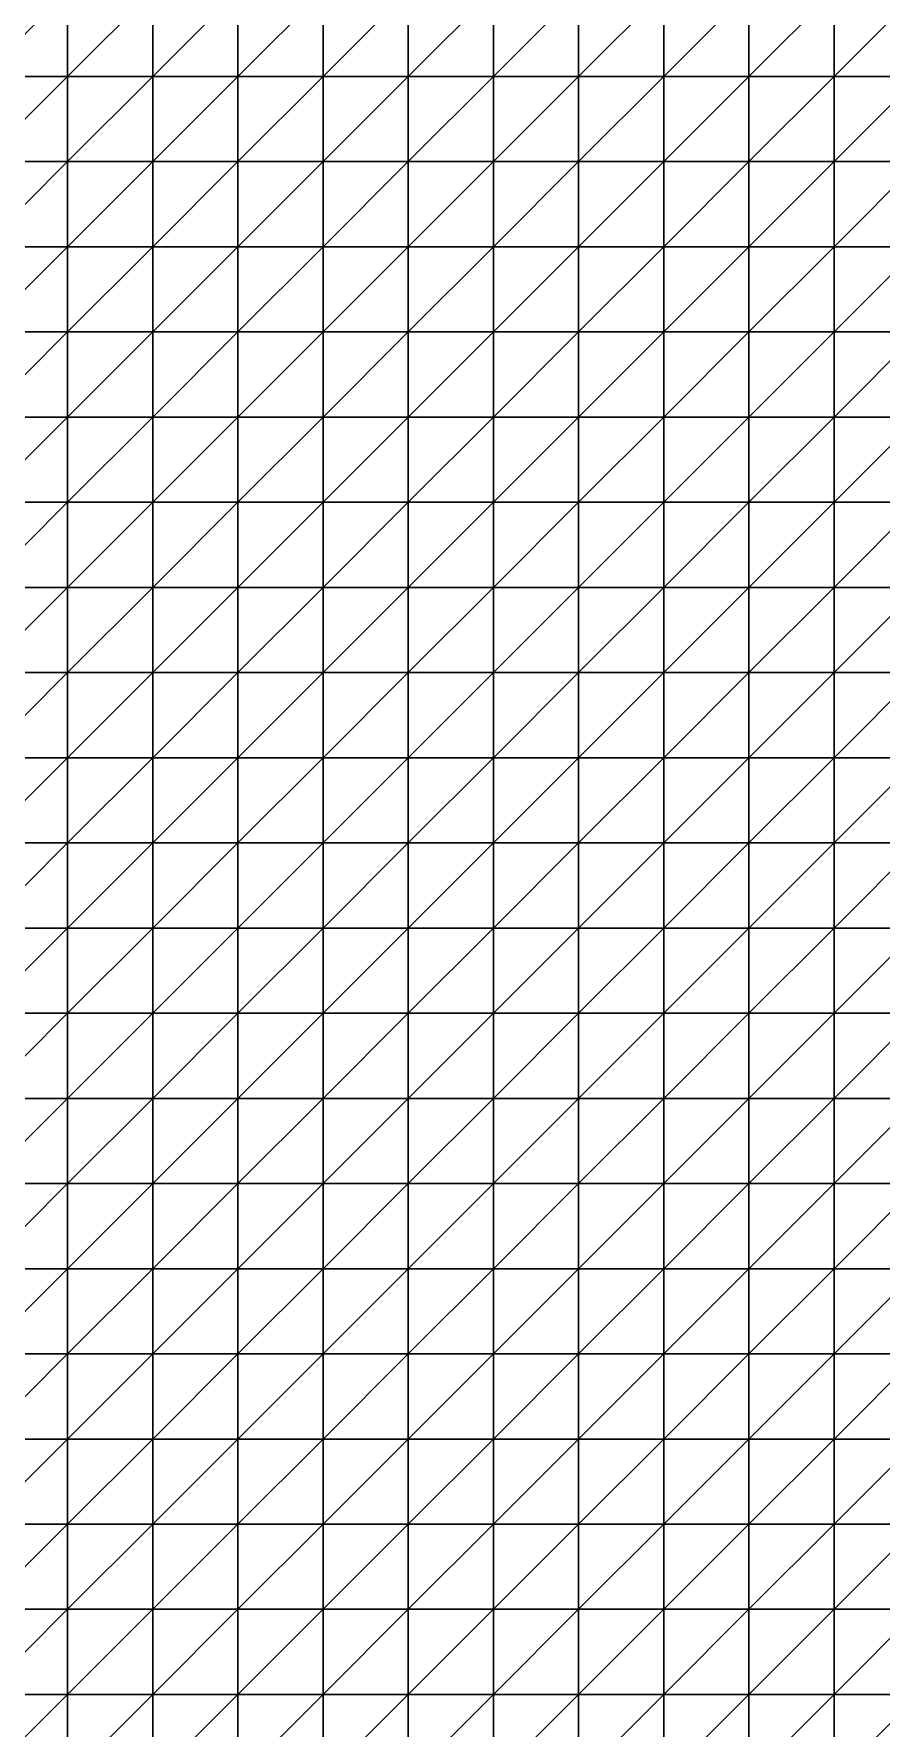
# Model space of a CAD drawing. Header units: metres. Extents: x 351000 to 353000, y 7455000 to 7457000.
# Drawn here: x 351490.1 to 351738.8, y 7455490.1 to 7455987.5 of the extents above; entities that cross this region are included whole.
import ezdxf

# ---------------------------------------------------------------- set-up
doc = ezdxf.new("R2010")
doc.units = ezdxf.units.M

msp = doc.modelspace()

# ---------------------------------------------------------------- linework, layer by layer
at = {"layer": 'BASE_OF_OXIDE_BOX'}
for points in [[(351475, 7455975, 1209.9), (351500, 7455975, 1219.05), (351500, 7456000, 1214.21)], [(351475, 7455975, 1209.9), (351500, 7456000, 1214.21), (351475, 7456000, 1210.28)], [(351500, 7455975, 1219.05), (351525, 7455975, 1223.7), (351525, 7456000, 1217.47)], [(351500, 7455975, 1219.05), (351525, 7456000, 1217.47), (351500, 7456000, 1214.21)], [(351525, 7455975, 1223.7), (351550, 7455975, 1228.06), (351550, 7456000, 1220.87)], [(351525, 7455975, 1223.7), (351550, 7456000, 1220.87), (351525, 7456000, 1217.47)], [(351550, 7455975, 1228.06), (351575, 7455975, 1233.04), (351575, 7456000, 1225.35)], [(351550, 7455975, 1228.06), (351575, 7456000, 1225.35), (351550, 7456000, 1220.87)], [(351575, 7455975, 1233.04), (351600, 7455975, 1237.23), (351600, 7456000, 1231.23)], [(351575, 7455975, 1233.04), (351600, 7456000, 1231.23), (351575, 7456000, 1225.35)], [(351600, 7455975, 1237.23), (351625, 7455975, 1233.38), (351625, 7456000, 1228.84)], [(351600, 7455975, 1237.23), (351625, 7456000, 1228.84), (351600, 7456000, 1231.23)], [(351625, 7455975, 1233.38), (351650, 7455975, 1228.37), (351650, 7456000, 1222.71)], [(351625, 7455975, 1233.38), (351650, 7456000, 1222.71), (351625, 7456000, 1228.84)], [(351650, 7455975, 1228.37), (351675, 7455975, 1222.18), (351675, 7456000, 1215.87)], [(351650, 7455975, 1228.37), (351675, 7456000, 1215.87), (351650, 7456000, 1222.71)], [(351675, 7455975, 1222.18), (351700, 7455975, 1214.6), (351700, 7456000, 1208.32)], [(351675, 7455975, 1222.18), (351700, 7456000, 1208.32), (351675, 7456000, 1215.87)], [(351700, 7455975, 1214.6), (351725, 7455975, 1205.85), (351725, 7456000, 1200.4)], [(351700, 7455975, 1214.6), (351725, 7456000, 1200.4), (351700, 7456000, 1208.32)], [(351725, 7455975, 1205.85), (351750, 7455975, 1196.94), (351750, 7456000, 1193.09)], [(351725, 7455975, 1205.85), (351750, 7456000, 1193.09), (351725, 7456000, 1200.4)], [(351475, 7455950, 1210.14), (351500, 7455950, 1223.04), (351500, 7455975, 1219.05)], [(351475, 7455950, 1210.14), (351500, 7455975, 1219.05), (351475, 7455975, 1209.9)], [(351500, 7455950, 1223.04), (351525, 7455950, 1229.96), (351525, 7455975, 1223.7)], [(351500, 7455950, 1223.04), (351525, 7455975, 1223.7), (351500, 7455975, 1219.05)], [(351525, 7455950, 1229.96), (351550, 7455950, 1234.27), (351550, 7455975, 1228.06)], [(351525, 7455950, 1229.96), (351550, 7455975, 1228.06), (351525, 7455975, 1223.7)], [(351550, 7455950, 1234.27), (351575, 7455950, 1238.64), (351575, 7455975, 1233.04)], [(351550, 7455950, 1234.27), (351575, 7455975, 1233.04), (351550, 7455975, 1228.06)], [(351575, 7455950, 1238.64), (351600, 7455950, 1237.46), (351600, 7455975, 1237.23)], [(351575, 7455950, 1238.64), (351600, 7455975, 1237.23), (351575, 7455975, 1233.04)], [(351600, 7455950, 1237.46), (351625, 7455950, 1234.7), (351625, 7455975, 1233.38)], [(351600, 7455950, 1237.46), (351625, 7455975, 1233.38), (351600, 7455975, 1237.23)], [(351625, 7455950, 1234.7), (351650, 7455950, 1230.75), (351650, 7455975, 1228.37)], [(351625, 7455950, 1234.7), (351650, 7455975, 1228.37), (351625, 7455975, 1233.38)], [(351650, 7455950, 1230.75), (351675, 7455950, 1225.39), (351675, 7455975, 1222.18)], [(351650, 7455950, 1230.75), (351675, 7455975, 1222.18), (351650, 7455975, 1228.37)], [(351675, 7455950, 1225.39), (351700, 7455950, 1218.2), (351700, 7455975, 1214.6)], [(351675, 7455950, 1225.39), (351700, 7455975, 1214.6), (351675, 7455975, 1222.18)], [(351700, 7455950, 1218.2), (351725, 7455950, 1209.24), (351725, 7455975, 1205.85)], [(351700, 7455950, 1218.2), (351725, 7455975, 1205.85), (351700, 7455975, 1214.6)], [(351725, 7455950, 1209.24), (351750, 7455950, 1199.44), (351750, 7455975, 1196.94)], [(351725, 7455950, 1209.24), (351750, 7455975, 1196.94), (351725, 7455975, 1205.85)], [(351475, 7455925, 1211.06), (351500, 7455925, 1221.58), (351500, 7455950, 1223.04)], [(351475, 7455925, 1211.06), (351500, 7455950, 1223.04), (351475, 7455950, 1210.14)], [(351500, 7455925, 1221.58), (351525, 7455925, 1229.16), (351525, 7455950, 1229.96)], [(351500, 7455925, 1221.58), (351525, 7455950, 1229.96), (351500, 7455950, 1223.04)], [(351525, 7455925, 1229.16), (351550, 7455925, 1233.27), (351550, 7455950, 1234.27)], [(351525, 7455925, 1229.16), (351550, 7455950, 1234.27), (351525, 7455950, 1229.96)], [(351550, 7455925, 1233.27), (351575, 7455925, 1234.42), (351575, 7455950, 1238.64)], [(351550, 7455925, 1233.27), (351575, 7455950, 1238.64), (351550, 7455950, 1234.27)], [(351575, 7455925, 1234.42), (351600, 7455925, 1233.6), (351600, 7455950, 1237.46)], [(351575, 7455925, 1234.42), (351600, 7455950, 1237.46), (351575, 7455950, 1238.64)], [(351600, 7455925, 1233.6), (351625, 7455925, 1231.65), (351625, 7455950, 1234.7)], [(351600, 7455925, 1233.6), (351625, 7455950, 1234.7), (351600, 7455950, 1237.46)], [(351625, 7455925, 1231.65), (351650, 7455925, 1228.79), (351650, 7455950, 1230.75)], [(351625, 7455925, 1231.65), (351650, 7455950, 1230.75), (351625, 7455950, 1234.7)], [(351650, 7455925, 1228.79), (351675, 7455925, 1224.61), (351675, 7455950, 1225.39)], [(351650, 7455925, 1228.79), (351675, 7455950, 1225.39), (351650, 7455950, 1230.75)], [(351675, 7455925, 1224.61), (351700, 7455925, 1218.48), (351700, 7455950, 1218.2)], [(351675, 7455925, 1224.61), (351700, 7455950, 1218.2), (351675, 7455950, 1225.39)], [(351700, 7455925, 1218.48), (351725, 7455925, 1210.22), (351725, 7455950, 1209.24)], [(351700, 7455925, 1218.48), (351725, 7455950, 1209.24), (351700, 7455950, 1218.2)], [(351725, 7455925, 1210.22), (351750, 7455925, 1200.62), (351750, 7455950, 1199.44)], [(351725, 7455925, 1210.22), (351750, 7455950, 1199.44), (351725, 7455950, 1209.24)], [(351475, 7455900, 1211.77), (351500, 7455900, 1219.31), (351500, 7455925, 1221.58)], [(351475, 7455900, 1211.77), (351500, 7455925, 1221.58), (351475, 7455925, 1211.06)], [(351500, 7455900, 1219.31), (351525, 7455900, 1224.68), (351525, 7455925, 1229.16)], [(351500, 7455900, 1219.31), (351525, 7455925, 1229.16), (351500, 7455925, 1221.58)], [(351525, 7455900, 1224.68), (351550, 7455900, 1227.44), (351550, 7455925, 1233.27)], [(351525, 7455900, 1224.68), (351550, 7455925, 1233.27), (351525, 7455925, 1229.16)], [(351550, 7455900, 1227.44), (351575, 7455900, 1228.06), (351575, 7455925, 1234.42)], [(351550, 7455900, 1227.44), (351575, 7455925, 1234.42), (351550, 7455925, 1233.27)], [(351575, 7455900, 1228.06), (351600, 7455900, 1227.44), (351600, 7455925, 1233.6)], [(351575, 7455900, 1228.06), (351600, 7455925, 1233.6), (351575, 7455925, 1234.42)], [(351600, 7455900, 1227.44), (351625, 7455900, 1226.29), (351625, 7455925, 1231.65)], [(351600, 7455900, 1227.44), (351625, 7455925, 1231.65), (351600, 7455925, 1233.6)], [(351625, 7455900, 1226.29), (351650, 7455900, 1224.71), (351650, 7455925, 1228.79)], [(351625, 7455900, 1226.29), (351650, 7455925, 1228.79), (351625, 7455925, 1231.65)], [(351650, 7455900, 1224.71), (351675, 7455900, 1222.11), (351675, 7455925, 1224.61)], [(351650, 7455900, 1224.71), (351675, 7455925, 1224.61), (351650, 7455925, 1228.79)], [(351675, 7455900, 1222.11), (351700, 7455900, 1217.62), (351700, 7455925, 1218.48)], [(351675, 7455900, 1222.11), (351700, 7455925, 1218.48), (351675, 7455925, 1224.61)], [(351700, 7455900, 1217.62), (351725, 7455900, 1210.78), (351725, 7455925, 1210.22)], [(351700, 7455900, 1217.62), (351725, 7455925, 1210.22), (351700, 7455925, 1218.48)], [(351725, 7455900, 1210.78), (351750, 7455900, 1202.16), (351750, 7455925, 1200.62)], [(351725, 7455900, 1210.78), (351750, 7455925, 1200.62), (351725, 7455925, 1210.22)], [(351475, 7455875, 1211.87), (351500, 7455875, 1216.78), (351500, 7455900, 1219.31)], [(351475, 7455875, 1211.87), (351500, 7455900, 1219.31), (351475, 7455900, 1211.77)], [(351500, 7455875, 1216.78), (351525, 7455875, 1220.3), (351525, 7455900, 1224.68)], [(351500, 7455875, 1216.78), (351525, 7455900, 1224.68), (351500, 7455900, 1219.31)], [(351525, 7455875, 1220.3), (351550, 7455875, 1222.1), (351550, 7455900, 1227.44)], [(351525, 7455875, 1220.3), (351550, 7455900, 1227.44), (351525, 7455900, 1224.68)], [(351550, 7455875, 1222.1), (351575, 7455875, 1222.59), (351575, 7455900, 1228.06)], [(351550, 7455875, 1222.1), (351575, 7455900, 1228.06), (351550, 7455900, 1227.44)], [(351575, 7455875, 1222.59), (351600, 7455875, 1222.54), (351600, 7455900, 1227.44)], [(351575, 7455875, 1222.59), (351600, 7455900, 1227.44), (351575, 7455900, 1228.06)], [(351600, 7455875, 1222.54), (351625, 7455875, 1222.51), (351625, 7455900, 1226.29)], [(351600, 7455875, 1222.54), (351625, 7455900, 1226.29), (351600, 7455900, 1227.44)], [(351625, 7455875, 1222.51), (351650, 7455875, 1222.46), (351650, 7455900, 1224.71)], [(351625, 7455875, 1222.51), (351650, 7455900, 1224.71), (351625, 7455900, 1226.29)], [(351650, 7455875, 1222.46), (351675, 7455875, 1221.63), (351675, 7455900, 1222.11)], [(351650, 7455875, 1222.46), (351675, 7455900, 1222.11), (351650, 7455900, 1224.71)], [(351675, 7455875, 1221.63), (351700, 7455875, 1218.91), (351700, 7455900, 1217.62)], [(351675, 7455875, 1221.63), (351700, 7455900, 1217.62), (351675, 7455900, 1222.11)], [(351700, 7455875, 1218.91), (351725, 7455875, 1213.58), (351725, 7455900, 1210.78)], [(351700, 7455875, 1218.91), (351725, 7455900, 1210.78), (351700, 7455900, 1217.62)], [(351725, 7455875, 1213.58), (351750, 7455875, 1205.97), (351750, 7455900, 1202.16)], [(351725, 7455875, 1213.58), (351750, 7455900, 1202.16), (351725, 7455900, 1210.78)], [(351475, 7455850, 1211.76), (351500, 7455850, 1214.97), (351500, 7455875, 1216.78)], [(351475, 7455850, 1211.76), (351500, 7455875, 1216.78), (351475, 7455875, 1211.87)], [(351500, 7455850, 1214.97), (351525, 7455850, 1217.59), (351525, 7455875, 1220.3)], [(351500, 7455850, 1214.97), (351525, 7455875, 1220.3), (351500, 7455875, 1216.78)], [(351525, 7455850, 1217.59), (351550, 7455850, 1219.33), (351550, 7455875, 1222.1)], [(351525, 7455850, 1217.59), (351550, 7455875, 1222.1), (351525, 7455875, 1220.3)], [(351550, 7455850, 1219.33), (351575, 7455850, 1220.48), (351575, 7455875, 1222.59)], [(351550, 7455850, 1219.33), (351575, 7455875, 1222.59), (351550, 7455875, 1222.1)], [(351575, 7455850, 1220.48), (351600, 7455850, 1221.6), (351600, 7455875, 1222.54)], [(351575, 7455850, 1220.48), (351600, 7455875, 1222.54), (351575, 7455875, 1222.59)], [(351600, 7455850, 1221.6), (351625, 7455850, 1223.07), (351625, 7455875, 1222.51)], [(351600, 7455850, 1221.6), (351625, 7455875, 1222.51), (351600, 7455875, 1222.54)], [(351625, 7455850, 1223.07), (351650, 7455850, 1224.67), (351650, 7455875, 1222.46)], [(351625, 7455850, 1223.07), (351650, 7455875, 1222.46), (351625, 7455875, 1222.51)], [(351650, 7455850, 1224.67), (351675, 7455850, 1225.46), (351675, 7455875, 1221.63)], [(351650, 7455850, 1224.67), (351675, 7455875, 1221.63), (351650, 7455875, 1222.46)], [(351675, 7455850, 1225.46), (351700, 7455850, 1224.15), (351700, 7455875, 1218.91)], [(351675, 7455850, 1225.46), (351700, 7455875, 1218.91), (351675, 7455875, 1221.63)], [(351700, 7455850, 1224.15), (351725, 7455850, 1219.78), (351725, 7455875, 1213.58)], [(351700, 7455850, 1224.15), (351725, 7455875, 1213.58), (351700, 7455875, 1218.91)], [(351725, 7455850, 1219.78), (351750, 7455850, 1212.48), (351750, 7455875, 1205.97)], [(351725, 7455850, 1219.78), (351750, 7455875, 1205.97), (351725, 7455875, 1213.58)], [(351475, 7455825, 1212.08), (351500, 7455825, 1214.36), (351500, 7455850, 1214.97)], [(351475, 7455825, 1212.08), (351500, 7455850, 1214.97), (351475, 7455850, 1211.76)], [(351500, 7455825, 1214.36), (351525, 7455825, 1216.84), (351525, 7455850, 1217.59)], [(351500, 7455825, 1214.36), (351525, 7455850, 1217.59), (351500, 7455850, 1214.97)], [(351525, 7455825, 1216.84), (351550, 7455825, 1219.25), (351550, 7455850, 1219.33)], [(351525, 7455825, 1216.84), (351550, 7455850, 1219.33), (351525, 7455850, 1217.59)], [(351550, 7455825, 1219.25), (351575, 7455825, 1221.66), (351575, 7455850, 1220.48)], [(351550, 7455825, 1219.25), (351575, 7455850, 1220.48), (351550, 7455850, 1219.33)], [(351575, 7455825, 1221.66), (351600, 7455825, 1224.37), (351600, 7455850, 1221.6)], [(351575, 7455825, 1221.66), (351600, 7455850, 1221.6), (351575, 7455850, 1220.48)], [(351600, 7455825, 1224.37), (351625, 7455825, 1227.48), (351625, 7455850, 1223.07)], [(351600, 7455825, 1224.37), (351625, 7455850, 1223.07), (351600, 7455850, 1221.6)], [(351625, 7455825, 1227.48), (351650, 7455825, 1230.58), (351650, 7455850, 1224.67)], [(351625, 7455825, 1227.48), (351650, 7455850, 1224.67), (351625, 7455850, 1223.07)], [(351650, 7455825, 1230.58), (351675, 7455825, 1232.58), (351675, 7455850, 1225.46)], [(351650, 7455825, 1230.58), (351675, 7455850, 1225.46), (351650, 7455850, 1224.67)], [(351675, 7455825, 1232.58), (351700, 7455825, 1232.03), (351700, 7455850, 1224.15)], [(351675, 7455825, 1232.58), (351700, 7455850, 1224.15), (351675, 7455850, 1225.46)], [(351700, 7455825, 1232.03), (351725, 7455825, 1227.87), (351725, 7455850, 1219.78)], [(351700, 7455825, 1232.03), (351725, 7455850, 1219.78), (351700, 7455850, 1224.15)], [(351725, 7455825, 1227.87), (351750, 7455825, 1220.07), (351750, 7455850, 1212.48)], [(351725, 7455825, 1227.87), (351750, 7455850, 1212.48), (351725, 7455850, 1219.78)], [(351475, 7455800, 1212.85), (351500, 7455800, 1214.19), (351500, 7455825, 1214.36)], [(351475, 7455800, 1212.85), (351500, 7455825, 1214.36), (351475, 7455825, 1212.08)], [(351500, 7455800, 1214.19), (351525, 7455800, 1216.57), (351525, 7455825, 1216.84)], [(351500, 7455800, 1214.19), (351525, 7455825, 1216.84), (351500, 7455825, 1214.36)], [(351525, 7455800, 1216.57), (351550, 7455800, 1219.68), (351550, 7455825, 1219.25)], [(351525, 7455800, 1216.57), (351550, 7455825, 1219.25), (351525, 7455825, 1216.84)], [(351550, 7455800, 1219.68), (351575, 7455800, 1223.36), (351575, 7455825, 1221.66)], [(351550, 7455800, 1219.68), (351575, 7455825, 1221.66), (351550, 7455825, 1219.25)], [(351575, 7455800, 1223.36), (351600, 7455800, 1227.53), (351600, 7455825, 1224.37)], [(351575, 7455800, 1223.36), (351600, 7455825, 1224.37), (351575, 7455825, 1221.66)], [(351600, 7455800, 1227.53), (351625, 7455800, 1232.03), (351625, 7455825, 1227.48)], [(351600, 7455800, 1227.53), (351625, 7455825, 1227.48), (351600, 7455825, 1224.37)], [(351625, 7455800, 1232.03), (351650, 7455800, 1236.25), (351650, 7455825, 1230.58)], [(351625, 7455800, 1232.03), (351650, 7455825, 1230.58), (351625, 7455825, 1227.48)], [(351650, 7455800, 1236.25), (351675, 7455800, 1239.01), (351675, 7455825, 1232.58)], [(351650, 7455800, 1236.25), (351675, 7455825, 1232.58), (351650, 7455825, 1230.58)], [(351675, 7455800, 1239.01), (351700, 7455800, 1238.79), (351700, 7455825, 1232.03)], [(351675, 7455800, 1239.01), (351700, 7455825, 1232.03), (351675, 7455825, 1232.58)], [(351700, 7455800, 1238.79), (351725, 7455800, 1234.45), (351725, 7455825, 1227.87)], [(351700, 7455800, 1238.79), (351725, 7455825, 1227.87), (351700, 7455825, 1232.03)], [(351725, 7455800, 1234.45), (351750, 7455800, 1225.89), (351750, 7455825, 1220.07)], [(351725, 7455800, 1234.45), (351750, 7455825, 1220.07), (351725, 7455825, 1227.87)], [(351475, 7455775, 1213.04), (351500, 7455775, 1212.71), (351500, 7455800, 1214.19)], [(351475, 7455775, 1213.04), (351500, 7455800, 1214.19), (351475, 7455800, 1212.85)], [(351500, 7455775, 1212.71), (351525, 7455775, 1214.33), (351525, 7455800, 1216.57)], [(351500, 7455775, 1212.71), (351525, 7455800, 1216.57), (351500, 7455800, 1214.19)], [(351525, 7455775, 1214.33), (351550, 7455775, 1217.53), (351550, 7455800, 1219.68)], [(351525, 7455775, 1214.33), (351550, 7455800, 1219.68), (351525, 7455800, 1216.57)], [(351550, 7455775, 1217.53), (351575, 7455775, 1221.88), (351575, 7455800, 1223.36)], [(351550, 7455775, 1217.53), (351575, 7455800, 1223.36), (351550, 7455800, 1219.68)], [(351575, 7455775, 1221.88), (351600, 7455775, 1226.96), (351600, 7455800, 1227.53)], [(351575, 7455775, 1221.88), (351600, 7455800, 1227.53), (351575, 7455800, 1223.36)], [(351600, 7455775, 1226.96), (351625, 7455775, 1232.32), (351625, 7455800, 1232.03)], [(351600, 7455775, 1226.96), (351625, 7455800, 1232.03), (351600, 7455800, 1227.53)], [(351625, 7455775, 1232.32), (351650, 7455775, 1237.23), (351650, 7455800, 1236.25)], [(351625, 7455775, 1232.32), (351650, 7455800, 1236.25), (351625, 7455800, 1232.03)], [(351650, 7455775, 1237.23), (351675, 7455775, 1238.74), (351675, 7455800, 1239.01)], [(351650, 7455775, 1237.23), (351675, 7455800, 1239.01), (351650, 7455800, 1236.25)], [(351675, 7455775, 1238.74), (351700, 7455775, 1238.95), (351700, 7455800, 1238.79)], [(351675, 7455775, 1238.74), (351700, 7455800, 1238.79), (351675, 7455800, 1239.01)], [(351700, 7455775, 1238.95), (351725, 7455775, 1236.4), (351725, 7455800, 1234.45)], [(351700, 7455775, 1238.95), (351725, 7455800, 1234.45), (351700, 7455800, 1238.79)], [(351725, 7455775, 1236.4), (351750, 7455775, 1227.75), (351750, 7455800, 1225.89)], [(351725, 7455775, 1236.4), (351750, 7455800, 1225.89), (351725, 7455800, 1234.45)], [(351475, 7455750, 1211.14), (351500, 7455750, 1208.36), (351500, 7455775, 1212.71)], [(351475, 7455750, 1211.14), (351500, 7455775, 1212.71), (351475, 7455775, 1213.04)], [(351500, 7455750, 1208.36), (351525, 7455750, 1208.45), (351525, 7455775, 1214.33)], [(351500, 7455750, 1208.36), (351525, 7455775, 1214.33), (351500, 7455775, 1212.71)], [(351525, 7455750, 1208.45), (351550, 7455750, 1210.99), (351550, 7455775, 1217.53)], [(351525, 7455750, 1208.45), (351550, 7455775, 1217.53), (351525, 7455775, 1214.33)], [(351550, 7455750, 1210.99), (351575, 7455750, 1215.29), (351575, 7455775, 1221.88)], [(351550, 7455750, 1210.99), (351575, 7455775, 1221.88), (351550, 7455775, 1217.53)], [(351575, 7455750, 1215.29), (351600, 7455750, 1220.61), (351600, 7455775, 1226.96)], [(351575, 7455750, 1215.29), (351600, 7455775, 1226.96), (351575, 7455775, 1221.88)], [(351600, 7455750, 1220.61), (351625, 7455750, 1226.29), (351625, 7455775, 1232.32)], [(351600, 7455750, 1220.61), (351625, 7455775, 1232.32), (351600, 7455775, 1226.96)], [(351625, 7455750, 1226.29), (351650, 7455750, 1231.54), (351650, 7455775, 1237.23)], [(351625, 7455750, 1226.29), (351650, 7455775, 1237.23), (351625, 7455775, 1232.32)], [(351650, 7455750, 1231.54), (351675, 7455750, 1235.26), (351675, 7455775, 1238.74)], [(351650, 7455750, 1231.54), (351675, 7455775, 1238.74), (351650, 7455775, 1237.23)], [(351675, 7455750, 1235.26), (351700, 7455750, 1236.08), (351700, 7455775, 1238.95)], [(351675, 7455750, 1235.26), (351700, 7455775, 1238.95), (351675, 7455775, 1238.74)], [(351700, 7455750, 1236.08), (351725, 7455750, 1232.88), (351725, 7455775, 1236.4)], [(351700, 7455750, 1236.08), (351725, 7455775, 1236.4), (351700, 7455775, 1238.95)], [(351725, 7455750, 1232.88), (351750, 7455750, 1225.41), (351750, 7455775, 1227.75)], [(351725, 7455750, 1232.88), (351750, 7455775, 1227.75), (351725, 7455775, 1236.4)], [(351475, 7455725, 1206.3), (351500, 7455725, 1201.02), (351500, 7455750, 1208.36)], [(351475, 7455725, 1206.3), (351500, 7455750, 1208.36), (351475, 7455750, 1211.14)], [(351500, 7455725, 1201.02), (351525, 7455725, 1199.45), (351525, 7455750, 1208.45)], [(351500, 7455725, 1201.02), (351525, 7455750, 1208.45), (351500, 7455750, 1208.36)], [(351525, 7455725, 1199.45), (351550, 7455725, 1201.1), (351550, 7455750, 1210.99)], [(351525, 7455725, 1199.45), (351550, 7455750, 1210.99), (351525, 7455750, 1208.45)], [(351550, 7455725, 1201.1), (351575, 7455725, 1205.01), (351575, 7455750, 1215.29)], [(351550, 7455725, 1201.1), (351575, 7455750, 1215.29), (351550, 7455750, 1210.99)], [(351575, 7455725, 1205.01), (351600, 7455725, 1210.18), (351600, 7455750, 1220.61)], [(351575, 7455725, 1205.01), (351600, 7455750, 1220.61), (351575, 7455750, 1215.29)], [(351600, 7455725, 1210.18), (351625, 7455725, 1215.78), (351625, 7455750, 1226.29)], [(351600, 7455725, 1210.18), (351625, 7455750, 1226.29), (351600, 7455750, 1220.61)], [(351625, 7455725, 1215.78), (351650, 7455725, 1221.11), (351650, 7455750, 1231.54)], [(351625, 7455725, 1215.78), (351650, 7455750, 1231.54), (351625, 7455750, 1226.29)], [(351650, 7455725, 1221.11), (351675, 7455725, 1225.28), (351675, 7455750, 1235.26)], [(351650, 7455725, 1221.11), (351675, 7455750, 1235.26), (351650, 7455750, 1231.54)], [(351675, 7455725, 1225.28), (351700, 7455725, 1227.16), (351700, 7455750, 1236.08)], [(351675, 7455725, 1225.28), (351700, 7455750, 1236.08), (351675, 7455750, 1235.26)], [(351700, 7455725, 1227.16), (351725, 7455725, 1225.7), (351725, 7455750, 1232.88)], [(351700, 7455725, 1227.16), (351725, 7455750, 1232.88), (351700, 7455750, 1236.08)], [(351725, 7455725, 1225.7), (351750, 7455725, 1220.6), (351750, 7455750, 1225.41)], [(351725, 7455725, 1225.7), (351750, 7455750, 1225.41), (351725, 7455750, 1232.88)], [(351475, 7455700, 1199.1), (351500, 7455700, 1192.38), (351500, 7455725, 1201.02)], [(351475, 7455700, 1199.1), (351500, 7455725, 1201.02), (351475, 7455725, 1206.3)], [(351500, 7455700, 1192.38), (351525, 7455700, 1190), (351525, 7455725, 1199.45)], [(351500, 7455700, 1192.38), (351525, 7455725, 1199.45), (351500, 7455725, 1201.02)], [(351525, 7455700, 1190), (351550, 7455700, 1191.33), (351550, 7455725, 1201.1)], [(351525, 7455700, 1190), (351550, 7455725, 1201.1), (351525, 7455725, 1199.45)], [(351550, 7455700, 1191.33), (351575, 7455700, 1195.11), (351575, 7455725, 1205.01)], [(351550, 7455700, 1191.33), (351575, 7455725, 1205.01), (351550, 7455725, 1201.1)], [(351575, 7455700, 1195.11), (351600, 7455700, 1200.1), (351600, 7455725, 1210.18)], [(351575, 7455700, 1195.11), (351600, 7455725, 1210.18), (351575, 7455725, 1205.01)], [(351600, 7455700, 1200.1), (351625, 7455700, 1205.41), (351625, 7455725, 1215.78)], [(351600, 7455700, 1200.1), (351625, 7455725, 1215.78), (351600, 7455725, 1210.18)], [(351625, 7455700, 1205.41), (351650, 7455700, 1210.51), (351650, 7455725, 1221.11)], [(351625, 7455700, 1205.41), (351650, 7455725, 1221.11), (351625, 7455725, 1215.78)], [(351650, 7455700, 1210.51), (351675, 7455700, 1214.87), (351675, 7455725, 1225.28)], [(351650, 7455700, 1210.51), (351675, 7455725, 1225.28), (351650, 7455725, 1221.11)], [(351675, 7455700, 1214.87), (351700, 7455700, 1217.67), (351700, 7455725, 1227.16)], [(351675, 7455700, 1214.87), (351700, 7455725, 1227.16), (351675, 7455725, 1225.28)], [(351700, 7455700, 1217.67), (351725, 7455700, 1218.08), (351725, 7455725, 1225.7)], [(351700, 7455700, 1217.67), (351725, 7455725, 1225.7), (351700, 7455725, 1227.16)], [(351725, 7455700, 1218.08), (351750, 7455700, 1215.7), (351750, 7455725, 1220.6)], [(351725, 7455700, 1218.08), (351750, 7455725, 1220.6), (351725, 7455725, 1225.7)], [(351475, 7455675, 1191.43), (351500, 7455675, 1185.11), (351500, 7455700, 1192.38)], [(351475, 7455675, 1191.43), (351500, 7455700, 1192.38), (351475, 7455700, 1199.1)], [(351500, 7455675, 1185.11), (351525, 7455675, 1183.42), (351525, 7455700, 1190)], [(351500, 7455675, 1185.11), (351525, 7455700, 1190), (351500, 7455700, 1192.38)], [(351525, 7455675, 1183.42), (351550, 7455675, 1185.49), (351550, 7455700, 1191.33)], [(351525, 7455675, 1183.42), (351550, 7455700, 1191.33), (351525, 7455700, 1190)], [(351550, 7455675, 1185.49), (351575, 7455675, 1189.74), (351575, 7455700, 1195.11)], [(351550, 7455675, 1185.49), (351575, 7455700, 1195.11), (351550, 7455700, 1191.33)], [(351575, 7455675, 1189.74), (351600, 7455675, 1194.73), (351600, 7455700, 1200.1)], [(351575, 7455675, 1189.74), (351600, 7455700, 1200.1), (351575, 7455700, 1195.11)], [(351600, 7455675, 1194.73), (351625, 7455675, 1199.56), (351625, 7455700, 1205.41)], [(351600, 7455675, 1194.73), (351625, 7455700, 1205.41), (351600, 7455700, 1200.1)], [(351625, 7455675, 1199.56), (351650, 7455675, 1203.98), (351650, 7455700, 1210.51)], [(351625, 7455675, 1199.56), (351650, 7455700, 1210.51), (351625, 7455700, 1205.41)], [(351650, 7455675, 1203.98), (351675, 7455675, 1207.87), (351675, 7455700, 1214.87)], [(351650, 7455675, 1203.98), (351675, 7455700, 1214.87), (351650, 7455700, 1210.51)], [(351675, 7455675, 1207.87), (351700, 7455675, 1210.9), (351700, 7455700, 1217.67)], [(351675, 7455675, 1207.87), (351700, 7455700, 1217.67), (351675, 7455700, 1214.87)], [(351700, 7455675, 1210.9), (351725, 7455675, 1212.48), (351725, 7455700, 1218.08)], [(351700, 7455675, 1210.9), (351725, 7455700, 1218.08), (351700, 7455700, 1217.67)], [(351725, 7455675, 1212.48), (351750, 7455675, 1212.2), (351750, 7455700, 1215.7)], [(351725, 7455675, 1212.48), (351750, 7455700, 1215.7), (351725, 7455700, 1218.08)], [(351475, 7455650, 1185.45), (351500, 7455650, 1181.25), (351500, 7455675, 1185.11)], [(351475, 7455650, 1185.45), (351500, 7455675, 1185.11), (351475, 7455675, 1191.43)], [(351500, 7455650, 1181.25), (351525, 7455650, 1181.61), (351525, 7455675, 1183.42)], [(351500, 7455650, 1181.25), (351525, 7455675, 1183.42), (351500, 7455675, 1185.11)], [(351525, 7455650, 1181.61), (351550, 7455650, 1185.32), (351550, 7455675, 1185.49)], [(351525, 7455650, 1181.61), (351550, 7455675, 1185.49), (351525, 7455675, 1183.42)], [(351550, 7455650, 1185.32), (351575, 7455650, 1190.52), (351575, 7455675, 1189.74)], [(351550, 7455650, 1185.32), (351575, 7455675, 1189.74), (351550, 7455675, 1185.49)], [(351575, 7455650, 1190.52), (351600, 7455650, 1195.57), (351600, 7455675, 1194.73)], [(351575, 7455650, 1190.52), (351600, 7455675, 1194.73), (351575, 7455675, 1189.74)], [(351600, 7455650, 1195.57), (351625, 7455650, 1199.63), (351625, 7455675, 1199.56)], [(351600, 7455650, 1195.57), (351625, 7455675, 1199.56), (351600, 7455675, 1194.73)], [(351625, 7455650, 1199.63), (351650, 7455650, 1202.77), (351650, 7455675, 1203.98)], [(351625, 7455650, 1199.63), (351650, 7455675, 1203.98), (351625, 7455675, 1199.56)], [(351650, 7455650, 1202.77), (351675, 7455650, 1205.37), (351675, 7455675, 1207.87)], [(351650, 7455650, 1202.77), (351675, 7455675, 1207.87), (351650, 7455675, 1203.98)], [(351675, 7455650, 1205.37), (351700, 7455650, 1207.63), (351700, 7455675, 1210.9)], [(351675, 7455650, 1205.37), (351700, 7455675, 1210.9), (351675, 7455675, 1207.87)], [(351700, 7455650, 1207.63), (351725, 7455650, 1209.3), (351725, 7455675, 1212.48)], [(351700, 7455650, 1207.63), (351725, 7455675, 1212.48), (351700, 7455675, 1210.9)], [(351725, 7455650, 1209.3), (351750, 7455650, 1210), (351750, 7455675, 1212.2)], [(351725, 7455650, 1209.3), (351750, 7455675, 1212.2), (351725, 7455675, 1212.48)], [(351475, 7455625, 1182.4), (351500, 7455625, 1181.12), (351500, 7455650, 1181.25)], [(351475, 7455625, 1182.4), (351500, 7455650, 1181.25), (351475, 7455650, 1185.45)], [(351500, 7455625, 1181.12), (351525, 7455625, 1184.02), (351525, 7455650, 1181.61)], [(351500, 7455625, 1181.12), (351525, 7455650, 1181.61), (351500, 7455650, 1181.25)], [(351525, 7455625, 1184.02), (351550, 7455625, 1189.57), (351550, 7455650, 1185.32)], [(351525, 7455625, 1184.02), (351550, 7455650, 1185.32), (351525, 7455650, 1181.61)], [(351550, 7455625, 1189.57), (351575, 7455625, 1195.65), (351575, 7455650, 1190.52)], [(351550, 7455625, 1189.57), (351575, 7455650, 1190.52), (351550, 7455650, 1185.32)], [(351575, 7455625, 1195.65), (351600, 7455625, 1200.48), (351600, 7455650, 1195.57)], [(351575, 7455625, 1195.65), (351600, 7455650, 1195.57), (351575, 7455650, 1190.52)], [(351600, 7455625, 1200.48), (351625, 7455625, 1203.38), (351625, 7455650, 1199.63)], [(351600, 7455625, 1200.48), (351625, 7455650, 1199.63), (351600, 7455650, 1195.57)], [(351625, 7455625, 1203.38), (351650, 7455625, 1204.7), (351650, 7455650, 1202.77)], [(351625, 7455625, 1203.38), (351650, 7455650, 1202.77), (351625, 7455650, 1199.63)], [(351650, 7455625, 1204.7), (351675, 7455625, 1205.37), (351675, 7455650, 1205.37)], [(351650, 7455625, 1204.7), (351675, 7455650, 1205.37), (351650, 7455650, 1202.77)], [(351675, 7455625, 1205.37), (351700, 7455625, 1206.11), (351700, 7455650, 1207.63)], [(351675, 7455625, 1205.37), (351700, 7455650, 1207.63), (351675, 7455650, 1205.37)], [(351700, 7455625, 1206.11), (351725, 7455625, 1207.06), (351725, 7455650, 1209.3)], [(351700, 7455625, 1206.11), (351725, 7455650, 1209.3), (351700, 7455650, 1207.63)], [(351725, 7455625, 1207.06), (351750, 7455625, 1207.87), (351750, 7455650, 1210)], [(351725, 7455625, 1207.06), (351750, 7455650, 1210), (351725, 7455650, 1209.3)], [(351475, 7455600, 1182.2), (351500, 7455600, 1183.43), (351500, 7455625, 1181.12)], [(351475, 7455600, 1182.2), (351500, 7455625, 1181.12), (351475, 7455625, 1182.4)], [(351500, 7455600, 1183.43), (351525, 7455600, 1188.28), (351525, 7455625, 1184.02)], [(351500, 7455600, 1183.43), (351525, 7455625, 1184.02), (351500, 7455625, 1181.12)], [(351525, 7455600, 1188.28), (351550, 7455600, 1194.99), (351550, 7455625, 1189.57)], [(351525, 7455600, 1188.28), (351550, 7455625, 1189.57), (351525, 7455625, 1184.02)], [(351550, 7455600, 1194.99), (351575, 7455600, 1201.29), (351575, 7455625, 1195.65)], [(351550, 7455600, 1194.99), (351575, 7455625, 1195.65), (351550, 7455625, 1189.57)], [(351575, 7455600, 1201.29), (351600, 7455600, 1205.38), (351600, 7455625, 1200.48)], [(351575, 7455600, 1201.29), (351600, 7455625, 1200.48), (351575, 7455625, 1195.65)], [(351600, 7455600, 1205.38), (351625, 7455600, 1206.71), (351625, 7455625, 1203.38)], [(351600, 7455600, 1205.38), (351625, 7455625, 1203.38), (351600, 7455625, 1200.48)], [(351625, 7455600, 1206.71), (351650, 7455600, 1205.97), (351650, 7455625, 1204.7)], [(351625, 7455600, 1206.71), (351650, 7455625, 1204.7), (351625, 7455625, 1203.38)], [(351650, 7455600, 1205.97), (351675, 7455600, 1204.56), (351675, 7455625, 1205.37)], [(351650, 7455600, 1205.97), (351675, 7455625, 1205.37), (351650, 7455625, 1204.7)], [(351675, 7455600, 1204.56), (351700, 7455600, 1203.68), (351700, 7455625, 1206.11)], [(351675, 7455600, 1204.56), (351700, 7455625, 1206.11), (351675, 7455625, 1205.37)], [(351700, 7455600, 1203.68), (351725, 7455600, 1203.81), (351725, 7455625, 1207.06)], [(351700, 7455600, 1203.68), (351725, 7455625, 1207.06), (351700, 7455625, 1206.11)], [(351725, 7455600, 1203.81), (351750, 7455600, 1204.68), (351750, 7455625, 1207.87)], [(351725, 7455600, 1203.81), (351750, 7455625, 1207.87), (351725, 7455625, 1207.06)], [(351475, 7455575, 1183.82), (351500, 7455575, 1186.34), (351500, 7455600, 1183.43)], [(351475, 7455575, 1183.82), (351500, 7455600, 1183.43), (351475, 7455600, 1182.2)], [(351500, 7455575, 1186.34), (351525, 7455575, 1191.9), (351525, 7455600, 1188.28)], [(351500, 7455575, 1186.34), (351525, 7455600, 1188.28), (351500, 7455600, 1183.43)], [(351525, 7455575, 1191.9), (351550, 7455575, 1198.63), (351550, 7455600, 1194.99)], [(351525, 7455575, 1191.9), (351550, 7455600, 1194.99), (351525, 7455600, 1188.28)], [(351550, 7455575, 1198.63), (351575, 7455575, 1204.24), (351575, 7455600, 1201.29)], [(351550, 7455575, 1198.63), (351575, 7455600, 1201.29), (351550, 7455600, 1194.99)], [(351575, 7455575, 1204.24), (351600, 7455575, 1207.02), (351600, 7455600, 1205.38)], [(351575, 7455575, 1204.24), (351600, 7455600, 1205.38), (351575, 7455600, 1201.29)], [(351600, 7455575, 1207.02), (351625, 7455575, 1206.57), (351625, 7455600, 1206.71)], [(351600, 7455575, 1207.02), (351625, 7455600, 1206.71), (351600, 7455600, 1205.38)], [(351625, 7455575, 1206.57), (351650, 7455575, 1203.89), (351650, 7455600, 1205.97)], [(351625, 7455575, 1206.57), (351650, 7455600, 1205.97), (351625, 7455600, 1206.71)], [(351650, 7455575, 1203.89), (351675, 7455575, 1200.76), (351675, 7455600, 1204.56)], [(351650, 7455575, 1203.89), (351675, 7455600, 1204.56), (351650, 7455600, 1205.97)], [(351675, 7455575, 1200.76), (351700, 7455575, 1198.79), (351700, 7455600, 1203.68)], [(351675, 7455575, 1200.76), (351700, 7455600, 1203.68), (351675, 7455600, 1204.56)], [(351700, 7455575, 1198.79), (351725, 7455575, 1198.72), (351725, 7455600, 1203.81)], [(351700, 7455575, 1198.79), (351725, 7455600, 1203.81), (351700, 7455600, 1203.68)], [(351725, 7455575, 1198.72), (351750, 7455575, 1200.3), (351750, 7455600, 1204.68)], [(351725, 7455575, 1198.72), (351750, 7455600, 1204.68), (351725, 7455600, 1203.81)], [(351475, 7455550, 1186.19), (351500, 7455550, 1188.78), (351500, 7455575, 1186.34)], [(351475, 7455550, 1186.19), (351500, 7455575, 1186.34), (351475, 7455575, 1183.82)], [(351500, 7455550, 1188.78), (351525, 7455550, 1193.87), (351525, 7455575, 1191.9)], [(351500, 7455550, 1188.78), (351525, 7455575, 1191.9), (351500, 7455575, 1186.34)], [(351525, 7455550, 1193.87), (351550, 7455550, 1199.65), (351550, 7455575, 1198.63)], [(351525, 7455550, 1193.87), (351550, 7455575, 1198.63), (351525, 7455575, 1191.9)], [(351550, 7455550, 1199.65), (351575, 7455550, 1203.9), (351575, 7455575, 1204.24)], [(351550, 7455550, 1199.65), (351575, 7455575, 1204.24), (351550, 7455575, 1198.63)], [(351575, 7455550, 1203.9), (351600, 7455550, 1205.04), (351600, 7455575, 1207.02)], [(351575, 7455550, 1203.9), (351600, 7455575, 1207.02), (351575, 7455575, 1204.24)], [(351600, 7455550, 1205.04), (351625, 7455550, 1202.88), (351625, 7455575, 1206.57)], [(351600, 7455550, 1205.04), (351625, 7455575, 1206.57), (351600, 7455575, 1207.02)], [(351625, 7455550, 1202.88), (351650, 7455550, 1198.65), (351650, 7455575, 1203.89)], [(351625, 7455550, 1202.88), (351650, 7455575, 1203.89), (351625, 7455575, 1206.57)], [(351650, 7455550, 1198.65), (351675, 7455550, 1194.41), (351675, 7455575, 1200.76)], [(351650, 7455550, 1198.65), (351675, 7455575, 1200.76), (351650, 7455575, 1203.89)], [(351675, 7455550, 1194.41), (351700, 7455550, 1192.08), (351700, 7455575, 1198.79)], [(351675, 7455550, 1194.41), (351700, 7455575, 1198.79), (351675, 7455575, 1200.76)], [(351700, 7455550, 1192.08), (351725, 7455550, 1192.6), (351725, 7455575, 1198.72)], [(351700, 7455550, 1192.08), (351725, 7455575, 1198.72), (351700, 7455575, 1198.79)], [(351725, 7455550, 1192.6), (351750, 7455550, 1195.69), (351750, 7455575, 1200.3)], [(351725, 7455550, 1192.6), (351750, 7455575, 1200.3), (351725, 7455575, 1198.72)], [(351475, 7455525, 1188.71), (351500, 7455525, 1190.79), (351500, 7455550, 1188.78)], [(351475, 7455525, 1188.71), (351500, 7455550, 1188.78), (351475, 7455550, 1186.19)], [(351500, 7455525, 1190.79), (351525, 7455525, 1194.93), (351525, 7455550, 1193.87)], [(351500, 7455525, 1190.79), (351525, 7455550, 1193.87), (351500, 7455550, 1188.78)], [(351525, 7455525, 1194.93), (351550, 7455525, 1199.42), (351550, 7455550, 1199.65)], [(351525, 7455525, 1194.93), (351550, 7455550, 1199.65), (351525, 7455550, 1193.87)], [(351550, 7455525, 1199.42), (351575, 7455525, 1202.2), (351575, 7455550, 1203.9)], [(351550, 7455525, 1199.42), (351575, 7455550, 1203.9), (351550, 7455550, 1199.65)], [(351575, 7455525, 1202.2), (351600, 7455525, 1201.83), (351600, 7455550, 1205.04)], [(351575, 7455525, 1202.2), (351600, 7455550, 1205.04), (351575, 7455550, 1203.9)], [(351600, 7455525, 1201.83), (351625, 7455525, 1198.27), (351625, 7455550, 1202.88)], [(351600, 7455525, 1201.83), (351625, 7455550, 1202.88), (351600, 7455550, 1205.04)], [(351625, 7455525, 1198.27), (351650, 7455525, 1192.93), (351650, 7455550, 1198.65)], [(351625, 7455525, 1198.27), (351650, 7455550, 1198.65), (351625, 7455550, 1202.88)], [(351650, 7455525, 1192.93), (351675, 7455525, 1188.09), (351675, 7455550, 1194.41)], [(351650, 7455525, 1192.93), (351675, 7455550, 1194.41), (351650, 7455550, 1198.65)], [(351675, 7455525, 1188.09), (351700, 7455525, 1185.87), (351700, 7455550, 1192.08)], [(351675, 7455525, 1188.09), (351700, 7455550, 1192.08), (351675, 7455550, 1194.41)], [(351700, 7455525, 1185.87), (351725, 7455525, 1187.33), (351725, 7455550, 1192.6)], [(351700, 7455525, 1185.87), (351725, 7455550, 1192.6), (351700, 7455550, 1192.08)], [(351725, 7455525, 1187.33), (351750, 7455525, 1192.21), (351750, 7455550, 1195.69)], [(351725, 7455525, 1187.33), (351750, 7455550, 1195.69), (351725, 7455550, 1192.6)], [(351475, 7455500, 1191.11), (351500, 7455500, 1192.9), (351500, 7455525, 1190.79)], [(351475, 7455500, 1191.11), (351500, 7455525, 1190.79), (351475, 7455525, 1188.71)], [(351500, 7455500, 1192.9), (351525, 7455500, 1196.4), (351525, 7455525, 1194.93)], [(351500, 7455500, 1192.9), (351525, 7455525, 1194.93), (351500, 7455525, 1190.79)], [(351525, 7455500, 1196.4), (351550, 7455500, 1200.02), (351550, 7455525, 1199.42)], [(351525, 7455500, 1196.4), (351550, 7455525, 1199.42), (351525, 7455525, 1194.93)], [(351550, 7455500, 1200.02), (351575, 7455500, 1201.82), (351575, 7455525, 1202.2)], [(351550, 7455500, 1200.02), (351575, 7455525, 1202.2), (351550, 7455525, 1199.42)], [(351575, 7455500, 1201.82), (351600, 7455500, 1200.48), (351600, 7455525, 1201.83)], [(351575, 7455500, 1201.82), (351600, 7455525, 1201.83), (351575, 7455525, 1202.2)], [(351600, 7455500, 1200.48), (351625, 7455500, 1196.03), (351625, 7455525, 1198.27)], [(351600, 7455500, 1200.48), (351625, 7455525, 1198.27), (351600, 7455525, 1201.83)], [(351625, 7455500, 1196.03), (351650, 7455500, 1189.98), (351650, 7455525, 1192.93)], [(351625, 7455500, 1196.03), (351650, 7455525, 1192.93), (351625, 7455525, 1198.27)], [(351650, 7455500, 1189.98), (351675, 7455500, 1184.75), (351675, 7455525, 1188.09)], [(351650, 7455500, 1189.98), (351675, 7455525, 1188.09), (351650, 7455525, 1192.93)], [(351675, 7455500, 1184.75), (351700, 7455500, 1182.58), (351700, 7455525, 1185.87)], [(351675, 7455500, 1184.75), (351700, 7455525, 1185.87), (351675, 7455525, 1188.09)], [(351700, 7455500, 1182.58), (351725, 7455500, 1184.69), (351725, 7455525, 1187.33)], [(351700, 7455500, 1182.58), (351725, 7455525, 1187.33), (351700, 7455525, 1185.87)], [(351725, 7455500, 1184.69), (351750, 7455500, 1190.84), (351750, 7455525, 1192.21)], [(351725, 7455500, 1184.69), (351750, 7455525, 1192.21), (351725, 7455525, 1187.33)], [(351475, 7455475, 1192.99), (351500, 7455475, 1195.15), (351500, 7455500, 1192.9)], [(351475, 7455475, 1192.99), (351500, 7455500, 1192.9), (351475, 7455500, 1191.11)], [(351500, 7455475, 1195.15), (351525, 7455475, 1198.79), (351525, 7455500, 1196.4)], [(351500, 7455475, 1195.15), (351525, 7455500, 1196.4), (351500, 7455500, 1192.9)], [(351525, 7455475, 1198.79), (351550, 7455475, 1202.42), (351550, 7455500, 1200.02)], [(351525, 7455475, 1198.79), (351550, 7455500, 1200.02), (351525, 7455500, 1196.4)], [(351550, 7455475, 1202.42), (351575, 7455475, 1204.11), (351575, 7455500, 1201.82)], [(351550, 7455475, 1202.42), (351575, 7455500, 1201.82), (351550, 7455500, 1200.02)], [(351575, 7455475, 1204.11), (351600, 7455475, 1202.58), (351600, 7455500, 1200.48)], [(351575, 7455475, 1204.11), (351600, 7455500, 1200.48), (351575, 7455500, 1201.82)], [(351600, 7455475, 1202.58), (351625, 7455475, 1197.85), (351625, 7455500, 1196.03)], [(351600, 7455475, 1202.58), (351625, 7455500, 1196.03), (351600, 7455500, 1200.48)], [(351625, 7455475, 1197.85), (351650, 7455475, 1191.44), (351650, 7455500, 1189.98)], [(351625, 7455475, 1197.85), (351650, 7455500, 1189.98), (351625, 7455500, 1196.03)], [(351650, 7455475, 1191.44), (351675, 7455475, 1185.81), (351675, 7455500, 1184.75)], [(351650, 7455475, 1191.44), (351675, 7455500, 1184.75), (351650, 7455500, 1189.98)], [(351675, 7455475, 1185.81), (351700, 7455475, 1183.34), (351700, 7455500, 1182.58)], [(351675, 7455475, 1185.81), (351700, 7455500, 1182.58), (351675, 7455500, 1184.75)], [(351700, 7455475, 1183.34), (351725, 7455475, 1185.39), (351725, 7455500, 1184.69)], [(351700, 7455475, 1183.34), (351725, 7455500, 1184.69), (351700, 7455500, 1182.58)], [(351725, 7455475, 1185.39), (351750, 7455475, 1191.82), (351750, 7455500, 1190.84)], [(351725, 7455475, 1185.39), (351750, 7455500, 1190.84), (351725, 7455500, 1184.69)]]:
    msp.add_3dface(points, dxfattribs=at)

doc.saveas('drawing.dxf')
